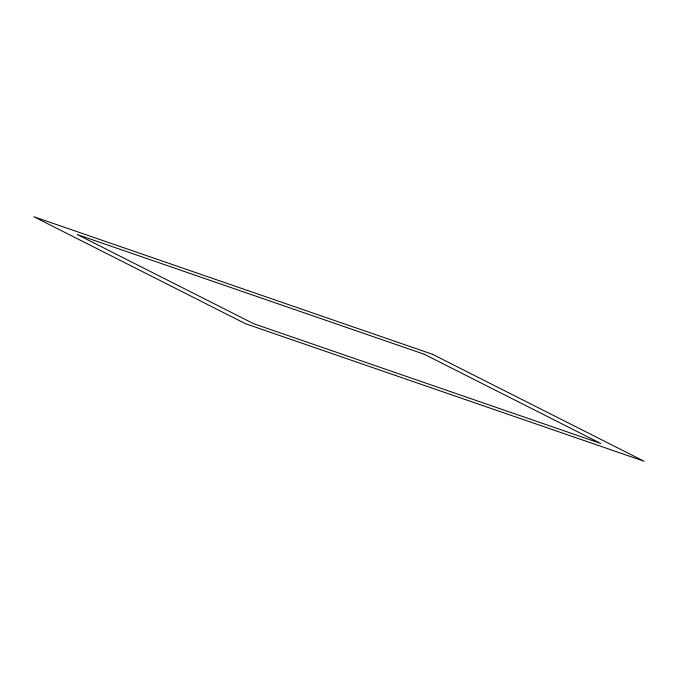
<?xml version="1.0" encoding="UTF-8"?>
<svg xmlns="http://www.w3.org/2000/svg" width="678" height="678" viewBox="0 0 678 678"><rect width="100%" height="100%" fill="white"/><g stroke="black" fill="none" stroke-linecap="round" stroke-linejoin="round"><path stroke-width="1.02" d="M432.428 354.255L33.9 216.757L245.572 323.745L644.1 461.243L432.428 354.255M424.267 354.263L77.199 234.512L253.733 323.737L600.801 443.488L424.267 354.263"/></g></svg>
